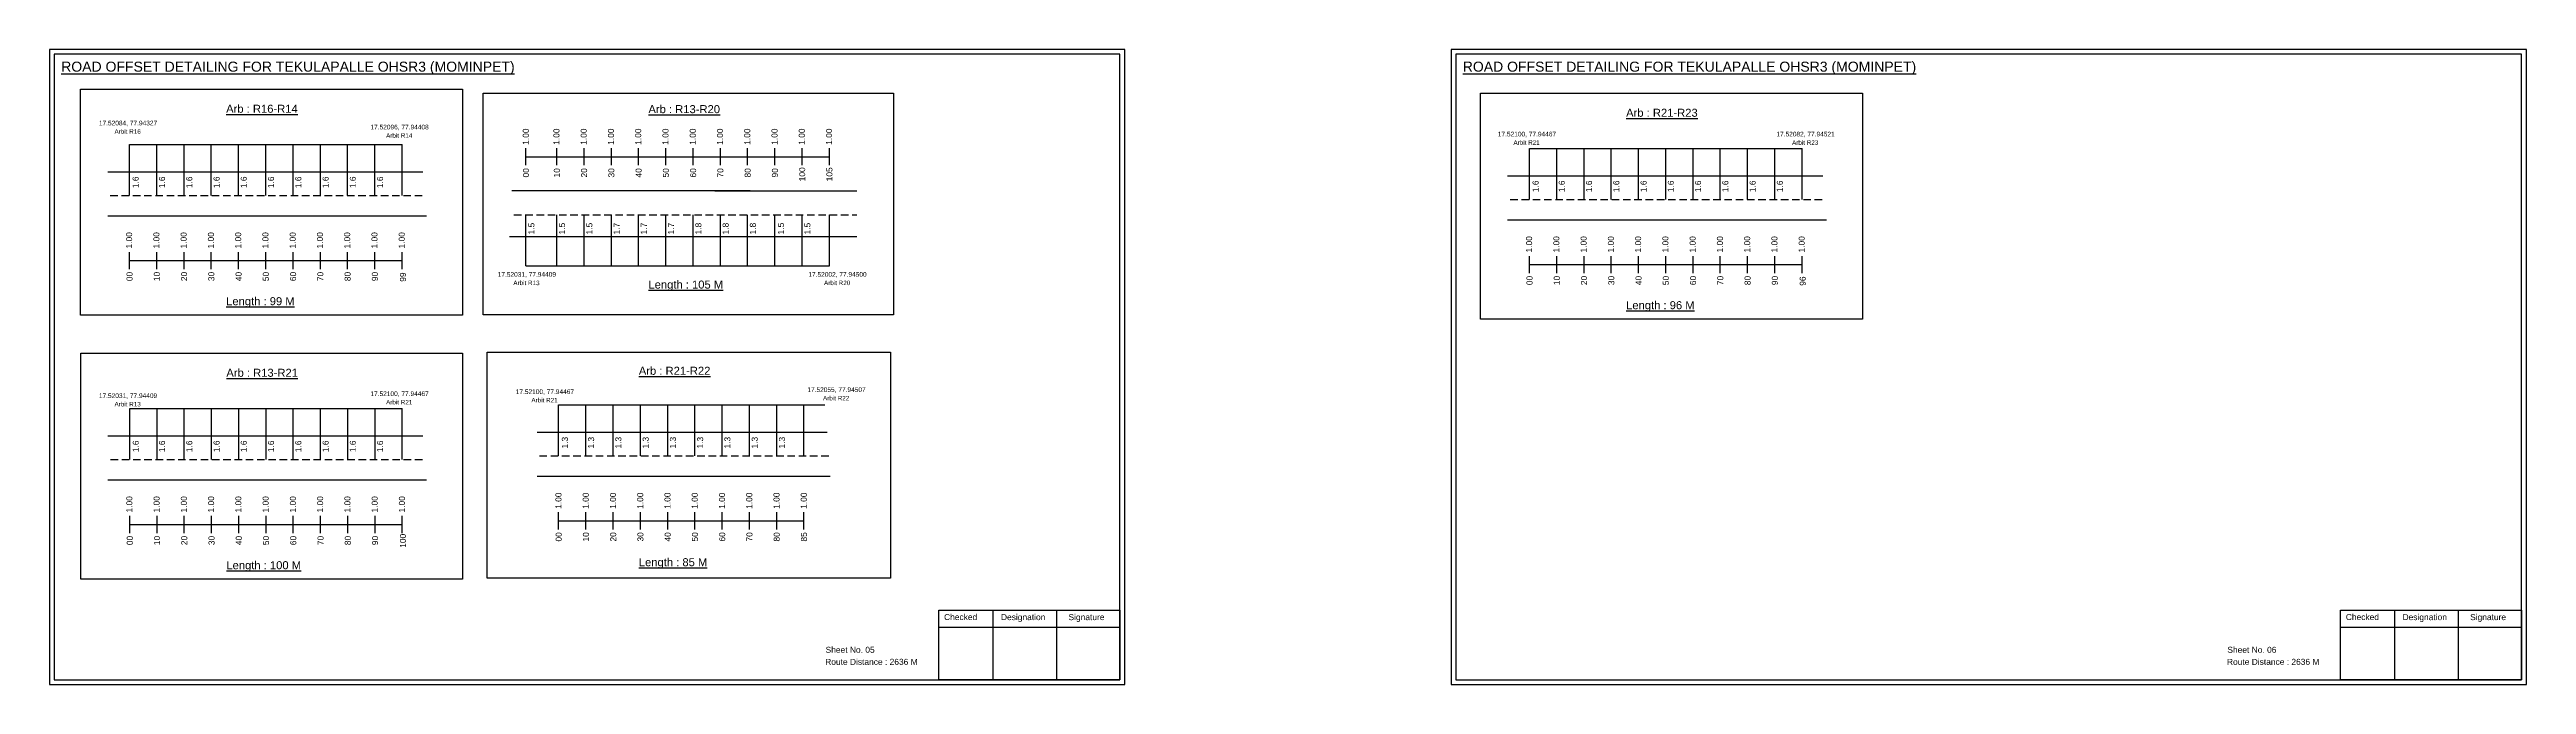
# Model space of a CAD drawing. Header units: inches. Extents: x 1745 to 7876, y -847 to 3138.
# Drawn here: x 6622 to 7858, y -846 to -529 of the extents above; entities that cross this region are included whole.
import ezdxf

# ---------------------------------------------------------------- set-up
doc = ezdxf.new("R2010")
doc.units = ezdxf.units.IN
doc.header["$MEASUREMENT"] = 0
doc.linetypes.add('DASHED2', pattern=[0.375, 0.25, -0.125])
doc.layers.add('PDF_Geometry', color=7, linetype='Continuous')
doc.layers.add('PDF_Text', color=5, linetype='Continuous')
doc.styles.add('PDF Arial', font='arial.ttf')
doc.styles.get("Standard").update_dxf_attribs({"font": 'arial.ttf'})

msp = doc.modelspace()

# ---------------------------------------------------------------- linework, layer by layer
at = {"color": 5}
for p, q in [((6662.3, -576.3), (6798.3, -576.3)), ((7360.8, -578.3), (7496.8, -578.3)), ((6860.1, -636.9), (7011.5, -636.9)), ((6662.4, -708), (6798.4, -708)), ((6876.4, -706.2), (7009.2, -706.2))]:
    msp.add_line(p, q, dxfattribs=at)
for p, q in [((6662.3, -601.8), (6662.3, -576.3)), ((6675.9, -601.8), (6675.9, -576.3)), ((6689.5, -601.8), (6689.5, -576.3)), ((6703.1, -601.8), (6703.1, -576.3)), ((6716.7, -601.8), (6716.7, -576.3)), ((6730.3, -601.8), (6730.3, -576.3)), ((6743.9, -601.8), (6743.9, -576.3)), ((6757.5, -601.8), (6757.5, -576.3)), ((6771.1, -601.8), (6771.1, -576.3)), ((6784.7, -601.8), (6784.7, -576.3)), ((6798.3, -601.8), (6798.3, -576.3)), ((7360.8, -603.8), (7360.8, -578.3)), ((7374.4, -603.8), (7374.4, -578.3)), ((7388, -603.8), (7388, -578.3)), ((7401.6, -603.8), (7401.6, -578.3)), ((7415.2, -603.8), (7415.2, -578.3)), ((7428.8, -603.8), (7428.8, -578.3)), ((7442.4, -603.8), (7442.4, -578.3)), ((7456, -603.8), (7456, -578.3)), ((7469.6, -603.8), (7469.6, -578.3)), ((7483.2, -603.8), (7483.2, -578.3)), ((7496.8, -603.8), (7496.8, -578.3)), ((6651.4, -589.9), (6808.6, -589.9)), ((7349.9, -591.9), (7507.1, -591.9)), ((6971.9, -599.5), (6853.1, -599.5)), ((6954.4, -599.5), (7025.1, -599.5)), ((6810.4, -612.1), (6651.4, -612.1)), ((6860.1, -636.9), (6860.1, -611.4)), ((6875.5, -636.9), (6875.5, -611.4)), ((6889.1, -636.9), (6889.1, -611.4)), ((6902.7, -636.9), (6902.7, -611.4)), ((6916.3, -636.9), (6916.3, -611.4)), ((6929.9, -636.9), (6929.9, -611.4)), ((6943.5, -636.9), (6943.5, -611.4)), ((6957.1, -636.9), (6957.1, -611.4)), ((6970.7, -636.9), (6970.7, -611.4)), ((6984.3, -636.9), (6984.3, -611.4)), ((6997.9, -636.9), (6997.9, -611.4)), ((7011.5, -636.9), (7011.5, -611.4)), ((7508.9, -614.1), (7349.9, -614.1)), ((6851.9, -622.2), (7025.1, -622.2)), ((6662.4, -733.5), (6662.4, -708)), ((6676, -733.5), (6676, -708)), ((6689.6, -733.5), (6689.6, -708)), ((6703.2, -733.5), (6703.2, -708)), ((6716.8, -733.5), (6716.8, -708)), ((6730.4, -733.5), (6730.4, -708)), ((6744, -733.5), (6744, -708)), ((6757.6, -733.5), (6757.6, -708)), ((6771.2, -733.5), (6771.2, -708)), ((6784.8, -733.5), (6784.8, -708)), ((6798.4, -733.5), (6798.4, -708)), ((6876.4, -731.7), (6876.4, -706.2)), ((6890, -731.7), (6890, -706.2)), ((6903.6, -731.7), (6903.6, -706.2)), ((6917.2, -731.7), (6917.2, -706.2)), ((6930.8, -731.7), (6930.8, -706.2)), ((6944.4, -731.7), (6944.4, -706.2)), ((6958, -731.7), (6958, -706.2)), ((6971.6, -731.7), (6971.6, -706.2)), ((6985.2, -731.7), (6985.2, -706.2)), ((6998.8, -731.7), (6998.8, -706.2)), ((6651.5, -721.6), (6808.7, -721.6)), ((6865.6, -719.8), (7010.4, -719.8)), ((6810.5, -743.8), (6651.5, -743.8)), ((7011.8, -742), (6865.6, -742))]:
    msp.add_line(p, q)
at = {"color": 217, "true_color": 0x93278f}
for p, q in [((6860.1, -586.7), (6860.1, -578.2)), ((6875.5, -586.7), (6875.5, -578.2)), ((6889.1, -586.7), (6889.1, -578.2)), ((6902.7, -586.7), (6902.7, -578.2)), ((6916.3, -586.7), (6916.3, -578.2)), ((6929.9, -586.7), (6929.9, -578.2)), ((6943.5, -586.7), (6943.5, -578.2)), ((6957.1, -586.7), (6957.1, -578.2)), ((6970.7, -586.7), (6970.7, -578.2)), ((6984.3, -586.7), (6984.3, -578.2)), ((6997.9, -586.7), (6997.9, -578.2)), ((7011.5, -586.7), (7011.5, -578.2)), ((6860.1, -582.5), (7011.5, -582.5)), ((6662.3, -638.5), (6662.3, -630)), ((6675.9, -638.5), (6675.9, -630)), ((6689.5, -638.5), (6689.5, -630)), ((6703.1, -638.5), (6703.1, -630)), ((6716.7, -638.5), (6716.7, -630)), ((6730.3, -638.5), (6730.3, -630)), ((6743.9, -638.5), (6743.9, -630)), ((6757.5, -638.5), (6757.5, -630)), ((6771.1, -638.5), (6771.1, -630)), ((6784.7, -638.5), (6784.7, -630)), ((6798.3, -638.5), (6798.3, -630)), ((6662.3, -634.2), (6798.3, -634.2)), ((7360.8, -640.5), (7360.8, -632)), ((7360.8, -636.2), (7496.8, -636.2)), ((7374.4, -640.5), (7374.4, -632)), ((7388, -640.5), (7388, -632)), ((7401.6, -640.5), (7401.6, -632)), ((7415.2, -640.5), (7415.2, -632)), ((7428.8, -640.5), (7428.8, -632)), ((7442.4, -640.5), (7442.4, -632)), ((7456, -640.5), (7456, -632)), ((7469.6, -640.5), (7469.6, -632)), ((7483.2, -640.5), (7483.2, -632)), ((7496.8, -640.5), (7496.8, -632)), ((6662.4, -770.2), (6662.4, -761.6)), ((6662.4, -765.9), (6798.4, -765.9)), ((6676, -770.2), (6676, -761.6)), ((6689.6, -770.2), (6689.6, -761.6)), ((6703.2, -770.2), (6703.2, -761.6)), ((6716.8, -770.2), (6716.8, -761.6)), ((6730.4, -770.2), (6730.4, -761.6)), ((6744, -770.2), (6744, -761.6)), ((6757.6, -770.2), (6757.6, -761.6)), ((6771.2, -770.2), (6771.2, -761.6)), ((6784.8, -770.2), (6784.8, -761.6)), ((6798.4, -770.2), (6798.4, -761.6)), ((6876.4, -768.4), (6876.4, -759.8)), ((6876.4, -764.1), (6998.8, -764.1)), ((6890, -768.4), (6890, -759.8)), ((6903.6, -768.4), (6903.6, -759.8)), ((6917.2, -768.4), (6917.2, -759.8)), ((6930.8, -768.4), (6930.8, -759.8)), ((6944.4, -768.4), (6944.4, -759.8)), ((6958, -768.4), (6958, -759.8)), ((6971.6, -768.4), (6971.6, -759.8)), ((6985.2, -768.4), (6985.2, -759.8)), ((6998.8, -768.4), (6998.8, -759.8))]:
    msp.add_line(p, q, dxfattribs=at)
at = {"linetype": 'DASHED2', "ltscale": 15}
for p, q in [((6652.7, -601.8), (6808.6, -601.8)), ((7351.2, -603.8), (7507.1, -603.8)), ((6854.1, -611.4), (7025.1, -611.4)), ((6652.8, -733.5), (6808.7, -733.5)), ((6866.8, -731.7), (7011.2, -731.7))]:
    msp.add_line(p, q, dxfattribs=at)
for points in [[(6637.9, -548.8), (6828.5, -548.8), (6828.5, -661.5), (6637.9, -661.5)], [(6838.8, -550.8), (7043.4, -550.8), (7043.4, -661.3), (6838.8, -661.3)], [(7336.4, -550.8), (7526.9, -550.8), (7526.9, -663.5), (7336.4, -663.5)], [(6638, -680.5), (6828.5, -680.5), (6828.5, -793.2), (6638, -793.2)], [(6840.7, -680), (7041.9, -680), (7041.9, -792.7), (6840.7, -792.7)]]:
    msp.add_lwpolyline(points, close=True)
at = {"layer": 'PDF_Geometry'}
for points in [[(6622.4, -529), (6622.4, -845.7), (7158.9, -845.7), (7158.9, -529)], [(6624.7, -531.3), (6624.7, -843.3), (7156.4, -843.3), (7156.4, -531.3)], [(7321.7, -529), (7321.7, -845.7), (7858.2, -845.7), (7858.2, -529)], [(7324.1, -531.3), (7324.1, -843.3), (7855.8, -843.3), (7855.8, -531.3)]]:
    msp.add_lwpolyline(points, close=True, dxfattribs=at)
at = {"layer": 'PDF_Geometry', "color": 242, "true_color": 0xcc1f26}
for points in [[(7156.4, -843.4), (7066.1, -843.4), (7066.1, -808.7), (7156.4, -808.7)], [(7855.8, -843.4), (7765.5, -843.4), (7765.5, -808.7), (7855.8, -808.7)]]:
    msp.add_lwpolyline(points, close=True, dxfattribs=at)
for points in [[(7093.1, -808.7), (7093.1, -843.4)], [(7124.8, -808.7), (7124.8, -843.4)], [(7792.4, -808.7), (7792.4, -843.4)], [(7824.2, -808.7), (7824.2, -843.4)], [(7066.1, -817.1), (7156.4, -817.1)], [(7765.5, -817.1), (7855.8, -817.1)]]:
    msp.add_lwpolyline(points, dxfattribs=at)

# ---------------------------------------------------------------- texts
at = {"color": 242, "true_color": 0xcd2027}
for s, height, p in [('%%UROAD OFFSET DETAILING FOR TEKULAPALLE OHSR3 (MOMINPET)', 5, (6628.2, -540)), ('%%UROAD OFFSET DETAILING FOR TEKULAPALLE OHSR3 (MOMINPET)', 5, (7327.5, -540)), ('%%UArb : R16-R14', 4, (6710.5, -560.5)), ('%%UArb : R13-R20', 4, (6921.2, -560.7)), ('%%UArb : R21-R23', 4, (7409, -562.5)), ('%%ULength : 99 M', 4, (6710.5, -656.5)), ('%%ULength : 105 M', 4, (6921.2, -648.2)), ('%%ULength : 96 M', 4, (7409, -658.5)), ('%%UArb : R13-R21', 4, (6710.6, -692.2)), ('%%UArb : R21-R22', 4, (6916.4, -691.2)), ('%%ULength : 100 M', 4, (6710.6, -788.2)), ('%%ULength : 85 M', 4, (6916.4, -786.7))]:
    msp.add_text(s, height=height, dxfattribs=at).set_placement(p)
at = {"color": 5}
for s, height, p in [('17.52084, 77.94327', 2.34, (6647, -566.8)), ('17.52096, 77.94408', 2.34, (6782.5, -568.8)), ('Arbit R16', 2.25, (6654.8, -571)), ('Arbit R14', 2.25, (6790.3, -573)), ('17.52100, 77.94467', 2.34, (7345, -572.3)), ('Arbit R21', 2.25, (7352.8, -576.5)), ('17.52082, 77.94521', 2.34, (7484, -572.3)), ('Arbit R23', 2.25, (7491.8, -576.5)), ('17.52031, 77.94409', 2.34, (6846, -642.3)), ('17.52002, 77.94500', 2.34, (7001, -642.3)), ('Arbit R13', 2.25, (6853.8, -646.5)), ('Arbit R20', 2.25, (7008.8, -646.5)), ('17.52031, 77.94409', 2.34, (6647, -702.8)), ('17.52100, 77.94467', 2.34, (6782.5, -701.8)), ('Arbit R21', 2.25, (6790.3, -706)), ('17.52100, 77.94467', 2.34, (6855, -700.8)), ('Arbit R21', 2.25, (6862.8, -705)), ('17.52055, 77.94507', 2.34, (7000.5, -699.8)), ('Arbit R22', 2.25, (7008.3, -704)), ('Arbit R13', 2.25, (6654.8, -707))]:
    msp.add_text(s, height=height, dxfattribs=at).set_placement(p)
at = {"color": 217, "true_color": 0x93278f}
for s, p in [('1.00', (6861.5, -576.5)), ('1.00', (6876.8, -576.5)), ('1.00', (6890.4, -576.5)), ('1.00', (6904, -576.5)), ('1.00', (6917.6, -576.5)), ('1.00', (6931.2, -576.5)), ('1.00', (6944.8, -576.5)), ('1.00', (6958.4, -576.5)), ('1.00', (6972, -576.5)), ('1.00', (6985.6, -576.5)), ('1.00', (6999.2, -576.5)), ('1.00', (7012.8, -576.5)), ('00', (6861.6, -592.8)), ('10', (6877, -592.8)), ('20', (6890.6, -592.8)), ('30', (6904.2, -592.8)), ('40', (6917.8, -592.8)), ('50', (6931.4, -592.8)), ('60', (6945, -592.8)), ('70', (6958.6, -592.8)), ('80', (6972.2, -592.8)), ('90', (6985.8, -592.8)), ('100', (6999.4, -594.7)), ('105', (7013, -594.7)), ('1.00', (6663.6, -628.2)), ('1.00', (6677.2, -628.2)), ('1.00', (6690.8, -628.2)), ('1.00', (6704.4, -628.2)), ('1.00', (6718, -628.2)), ('1.00', (6731.6, -628.2)), ('1.00', (6745.2, -628.2)), ('1.00', (6758.8, -628.2)), ('1.00', (6772.4, -628.2)), ('1.00', (6786, -628.2)), ('1.00', (6799.6, -628.2)), ('1.00', (7362.1, -630.2)), ('1.00', (7375.7, -630.2)), ('1.00', (7389.3, -630.2)), ('1.00', (7402.9, -630.2)), ('1.00', (7416.5, -630.2)), ('1.00', (7430.1, -630.2)), ('1.00', (7443.7, -630.2)), ('1.00', (7457.3, -630.2)), ('1.00', (7470.9, -630.2)), ('1.00', (7484.5, -630.2)), ('1.00', (7498.1, -630.2)), ('00', (6663.8, -644.5)), ('10', (6677.4, -644.5)), ('20', (6691, -644.5)), ('30', (6704.6, -644.5)), ('40', (6718.2, -644.5)), ('50', (6731.8, -644.5)), ('60', (6745.4, -644.5)), ('70', (6759, -644.5)), ('80', (6772.6, -644.5)), ('90', (6786.2, -644.5)), ('99', (6800.2, -644.8)), ('00', (7362.3, -646.5)), ('10', (7375.9, -646.5)), ('20', (7389.5, -646.5)), ('30', (7403.1, -646.5)), ('40', (7416.7, -646.5)), ('50', (7430.3, -646.5)), ('60', (7443.9, -646.5)), ('70', (7457.5, -646.5)), ('80', (7471.1, -646.5)), ('90', (7484.7, -646.5)), ('96', (7498.6, -646.8)), ('1.00', (6663.7, -759.9)), ('1.00', (6677.3, -759.9)), ('1.00', (6690.9, -759.9)), ('1.00', (6704.5, -759.9)), ('1.00', (6718.1, -759.9)), ('1.00', (6731.7, -759.9)), ('1.00', (6745.3, -759.9)), ('1.00', (6758.9, -759.9)), ('1.00', (6772.5, -759.9)), ('1.00', (6786.1, -759.9)), ('1.00', (6799.7, -759.9)), ('1.00', (6877.8, -758.1)), ('1.00', (6891.4, -758.1)), ('1.00', (6905, -758.1)), ('1.00', (6918.6, -758.1)), ('1.00', (6932.2, -758.1)), ('1.00', (6945.8, -758.1)), ('1.00', (6959.4, -758.1)), ('1.00', (6973, -758.1)), ('1.00', (6986.6, -758.1)), ('1.00', (7000.2, -758.1)), ('00', (6663.9, -776.2)), ('10', (6677.5, -776.2)), ('20', (6691.1, -776.2)), ('30', (6704.7, -776.2)), ('40', (6718.3, -776.2)), ('50', (6731.9, -776.2)), ('60', (6745.5, -776.2)), ('70', (6759.1, -776.2)), ('80', (6772.7, -776.2)), ('90', (6786.3, -776.2)), ('100', (6800.2, -777.5)), ('00', (6877.9, -774.4)), ('10', (6891.5, -774.4)), ('20', (6905.1, -774.4)), ('30', (6918.7, -774.4)), ('40', (6932.3, -774.4)), ('50', (6945.9, -774.4)), ('60', (6959.5, -774.4)), ('70', (6973.1, -774.4)), ('80', (6986.7, -774.4)), ('85', (7000.3, -774.4))]:
    msp.add_text(s, height=3, rotation=90, dxfattribs=at).set_placement(p)
for s, p in [('1.6', (6666.8, -598.1)), ('1.6', (6680, -598.1)), ('1.6', (6693.6, -598.1)), ('1.6', (6707.2, -598.1)), ('1.6', (6720.8, -598.1)), ('1.6', (6734.4, -598.1)), ('1.6', (6748, -598.1)), ('1.6', (6761.6, -598.1)), ('1.6', (6775.2, -598.1)), ('1.6', (6788.8, -598.1)), ('1.6', (7365.3, -600.1)), ('1.6', (7378.4, -600.1)), ('1.6', (7392, -600.1)), ('1.6', (7405.6, -600.1)), ('1.6', (7419.2, -600.1)), ('1.6', (7432.8, -600.1)), ('1.6', (7446.4, -600.1)), ('1.6', (7460, -600.1)), ('1.6', (7473.6, -600.1)), ('1.6', (7487.2, -600.1)), ('1.5', (6864.3, -621.2)), ('1.5', (6879.6, -621.2)), ('1.5', (6893.2, -621.2)), ('1.7', (6906.8, -621.2)), ('1.7', (6920.4, -621.2)), ('1.7', (6934, -621.2)), ('1.8', (6947.6, -621.2)), ('1.8', (6961.2, -621.2)), ('1.8', (6974.8, -621.2)), ('1.5', (6988.8, -621.2)), ('1.5', (7002, -621.2)), ('1.6', (6666.9, -729.8)), ('1.6', (6680, -729.8)), ('1.6', (6693.6, -729.8)), ('1.6', (6707.2, -729.8)), ('1.6', (6720.8, -729.8)), ('1.6', (6734.4, -729.8)), ('1.6', (6748, -729.8)), ('1.6', (6761.6, -729.8)), ('1.6', (6775.2, -729.8)), ('1.6', (6788.8, -729.8)), ('1.3', (6881, -728)), ('1.3', (6894.1, -728)), ('1.3', (6907.7, -728)), ('1.3', (6921.3, -728)), ('1.3', (6934.9, -728)), ('1.3', (6948.5, -728)), ('1.3', (6962.1, -728)), ('1.3', (6975.7, -728)), ('1.3', (6989.3, -728))]:
    msp.add_text(s, height=3, rotation=90).set_placement(p)
for s, p in [('Sheet No. 05', (7009.6, -829.9)), ('Sheet No. 06', (7709, -829.9)), ('Route Distance : 2636 M', (7009.4, -835.9)), ('Route Distance : 2636 M', (7708.8, -835.9))]:
    msp.add_text(s, height=3).set_placement(p)
at = {"layer": 'PDF_Text', "color": 7, "attachment_point": 7, "style": 'PDF Arial'}
for s, insert, char_height in [('Checked', (7068.7, -813.6), 3), ('Designation', (7097.1, -814.5), 3.001), ('Signature', (7130.8, -814.5), 3), ('Checked', (7768.1, -813.6), 3), ('Designation', (7796.4, -814.5), 3.001), ('Signature', (7830.1, -814.5), 3)]:
    msp.add_mtext(s, dxfattribs=dict(at, insert=insert, char_height=char_height))

doc.saveas('drawing.dxf')
